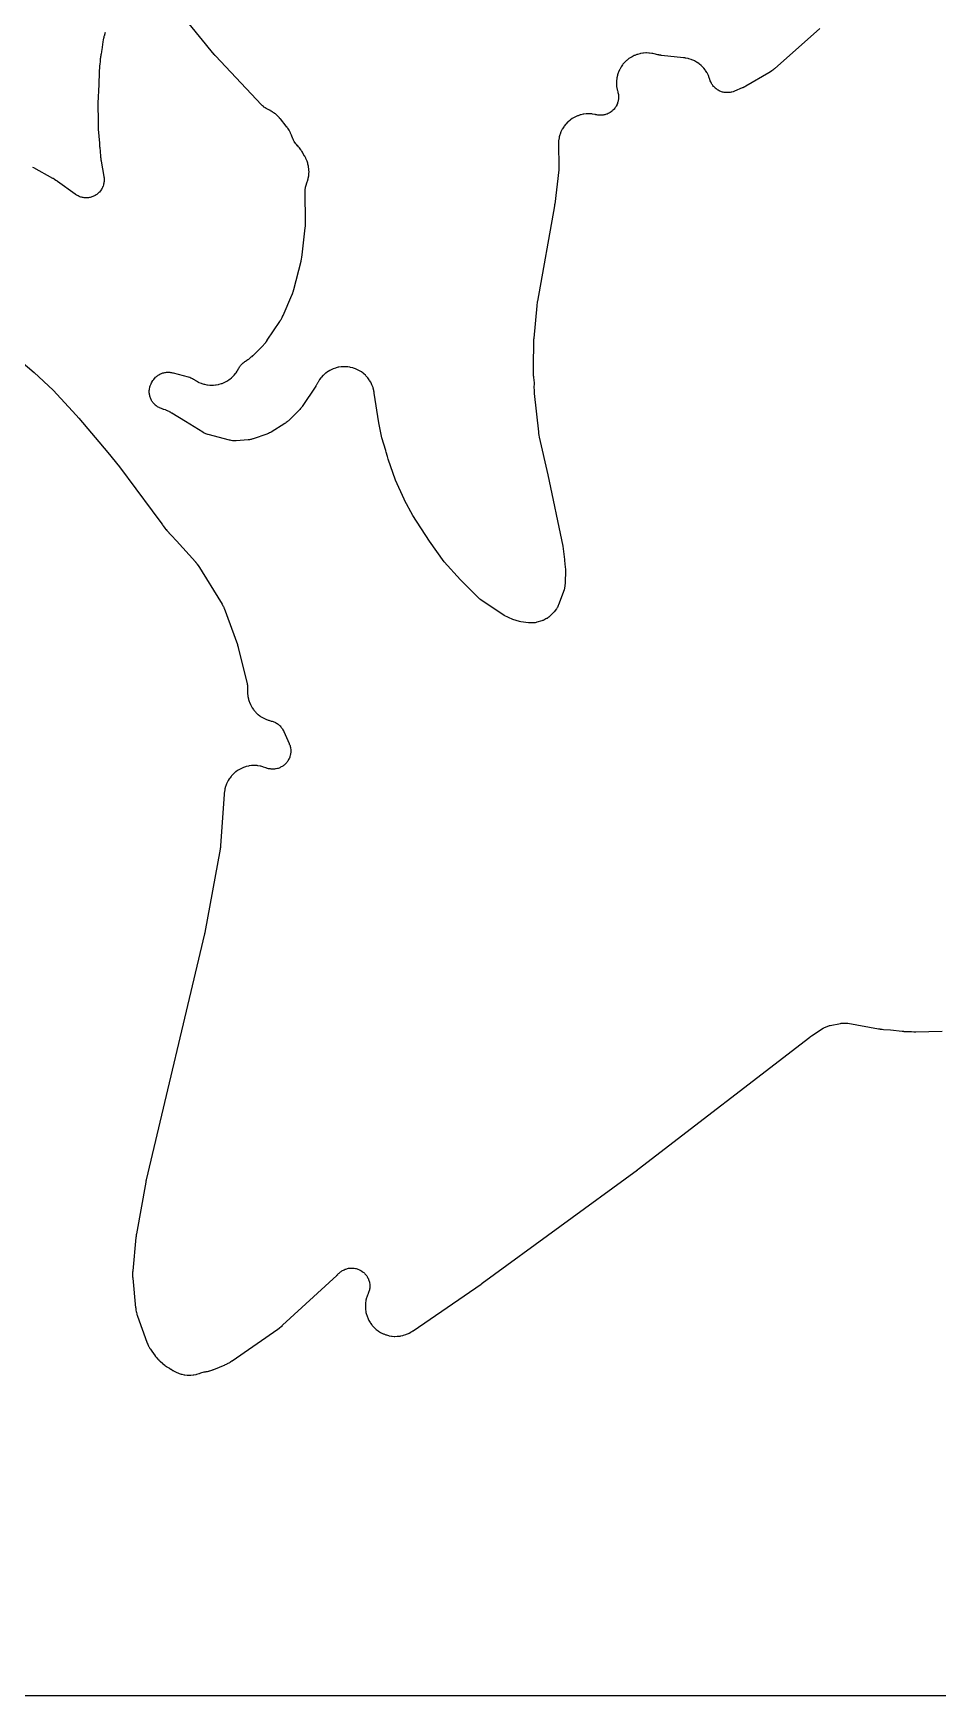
# Model space of a CAD drawing. Header units: millimetres. Extents: x 0 to 300, y 0 to 300.
# Drawn here: x 75 to 150, y -0.1 to 137.9 of the extents above; entities that cross this region are included whole.
import ezdxf

# ---------------------------------------------------------------- set-up
doc = ezdxf.new("R2010")
doc.units = ezdxf.units.MM
doc.layers.add('CUT', color=7, linetype='CONTINUOUS')

msp = doc.modelspace()

# ---------------------------------------------------------------- linework, layer by layer
at = {"layer": 'CUT'}
for points in [[(298.554, -0.0625), (1.4375, -0.0625), (0.5522, -0.0625), (0.4788, -0.0589), (0.4206, -0.0503), (0.3635, -0.036), (0.3082, -0.0162), (0.255, 0.009), (0.2046, 0.0392), (0.1573, 0.0743), (0.1137, 0.1137), (0.0743, 0.1573), (0.0392, 0.2046), (0.009, 0.255), (-0.0162, 0.3082), (-0.036, 0.3635), (-0.0503, 0.4206), (-0.0589, 0.4788), (-0.0625, 0.5522), (-0.0625, 1.4375), (-0.0625, 298.5625)], [(140.226, 138.3078), (136.444, 134.9481), (136.4367, 134.9417), (136.4254, 134.9319), (136.4066, 134.916), (136.381, 134.8949), (136.3579, 134.8766), (136.3394, 134.8624), (136.3288, 134.8543), (136.3248, 134.8513), (136.3013, 134.8344), (136.2486, 134.7977), (136.2165, 134.7763), (136.2055, 134.7693), (136.1973, 134.7642), (135.9785, 134.6286), (134.0729, 133.5104), (134.0595, 133.5026), (134.028, 133.4849), (134.0145, 133.4774), (133.9981, 133.4685), (133.9845, 133.4613), (133.9527, 133.4448), (133.939, 133.4378), (133.9232, 133.43), (133.9094, 133.4232), (133.8769, 133.4077), (133.863, 133.4012), (133.8459, 133.3934), (133.8318, 133.3872), (133.7989, 133.3728), (133.7847, 133.3668), (133.1323, 133.0959), (133.0908, 133.0798), (133.0141, 133.0523), (132.9289, 133.0264), (132.8714, 133.0121), (132.7841, 132.9947), (132.7255, 132.9861), (132.6369, 132.9775), (132.5778, 132.9747), (132.4888, 132.9749), (132.4296, 132.9779), (132.3411, 132.9869), (132.2825, 132.9958), (132.1953, 133.0135), (132.1379, 133.0281), (132.0528, 133.0543), (131.9971, 133.0746), (131.9151, 133.109), (131.8617, 133.1347), (131.7834, 133.1771), (131.7328, 133.2079), (131.6591, 133.2578), (131.6118, 133.2934), (131.5434, 133.3504), (131.4998, 133.3905), (131.4374, 133.454), (131.398, 133.4982), (131.3422, 133.5675), (131.3074, 133.6154), (131.2586, 133.6899), (131.2287, 133.741), (131.1876, 133.82), (131.1628, 133.8738), (131.1297, 133.9564), (131.1031, 134.0335), (131.0897, 134.0759), (131.0653, 134.1599), (131.0461, 134.2157), (130.9768, 134.3888), (130.9522, 134.4424), (130.8662, 134.6079), (130.8365, 134.6588), (130.7347, 134.815), (130.7001, 134.8628), (130.5835, 135.0083), (130.5444, 135.0525), (130.414, 135.1858), (130.3707, 135.2259), (130.2279, 135.3458), (130.1809, 135.3814), (130.027, 135.4867), (129.9767, 135.5176), (129.8132, 135.6072), (129.7602, 135.633), (129.5887, 135.7062), (129.5333, 135.7266), (129.3555, 135.7826), (129.2984, 135.7975), (129.1133, 135.8363), (129.0843, 135.8416), (129.0274, 135.8507), (129.0129, 135.8528), (128.9178, 135.8655), (128.9032, 135.8673), (127.08, 136.0653), (127.066, 136.0669), (127.0336, 136.0709), (127.0197, 136.0728), (127.0028, 136.0751), (126.989, 136.0772), (126.9567, 136.0822), (126.9428, 136.0845), (126.9184, 136.0887), (126.9046, 136.0912), (126.8725, 136.0972), (126.8588, 136.0999), (126.842, 136.1033), (126.8283, 136.1063), (126.7964, 136.1133), (126.7828, 136.1164), (126.4765, 136.189), (126.4619, 136.1923), (126.3671, 136.2123), (126.3525, 136.2152), (126.2952, 136.2257), (126.2658, 136.2304), (126.0764, 136.2558), (126.017, 136.2608), (125.8287, 136.2672), (125.7691, 136.2663), (125.581, 136.2539), (125.5218, 136.2471), (125.3359, 136.2161), (125.2776, 136.2034), (125.0957, 136.1542), (125.039, 136.1358), (124.8629, 136.0687), (124.8083, 136.0448), (124.6397, 135.9606), (124.5877, 135.9314), (124.4283, 135.8309), (124.3795, 135.7966), (124.2309, 135.6808), (124.1857, 135.6418), (124.0493, 135.5118), (124.0082, 135.4686), (123.8853, 135.3257), (123.8488, 135.2786), (123.7407, 135.1242), (123.709, 135.0737), (123.6168, 134.9094), (123.5902, 134.856), (123.5148, 134.6833), (123.4936, 134.6276), (123.4357, 134.4482), (123.4202, 134.3906), (123.3804, 134.2065), (123.3707, 134.1476), (123.3493, 133.9604), (123.3455, 133.9009), (123.3428, 133.7125), (123.3449, 133.6529), (123.3609, 133.4651), (123.3689, 133.406), (123.4035, 133.2208), (123.4173, 133.1628), (123.4543, 133.036), (123.4655, 132.994), (123.4841, 132.9166), (123.5002, 132.8312), (123.5083, 132.7739), (123.5161, 132.6874), (123.5186, 132.6296), (123.5181, 132.5427), (123.5149, 132.4849), (123.5061, 132.3985), (123.4974, 132.3413), (123.4802, 132.2562), (123.466, 132.2001), (123.4407, 132.117), (123.4212, 132.0625), (123.388, 131.9822), (123.3633, 131.9299), (123.3225, 131.8532), (123.2929, 131.8035), (123.2449, 131.7311), (123.2106, 131.6844), (123.1559, 131.617), (123.1173, 131.5739), (123.0563, 131.512), (123.0137, 131.4729), (122.947, 131.4172), (122.9008, 131.3823), (122.8291, 131.3333), (122.7798, 131.3031), (122.7036, 131.2612), (122.6517, 131.2359), (122.5718, 131.2016), (122.5176, 131.1813), (122.4349, 131.1549), (122.379, 131.14), (122.2941, 131.1216), (122.237, 131.1122), (122.1507, 131.1021), (122.093, 131.0982), (122.0061, 131.0965), (121.9483, 131.0982), (121.8617, 131.1049), (121.8043, 131.1121), (121.7187, 131.1271), (121.641, 131.1447), (121.5935, 131.1566), (121.5501, 131.1658), (121.3664, 131.1978), (121.308, 131.205), (121.1224, 131.2188), (121.0636, 131.2203), (120.8776, 131.2158), (120.8189, 131.2115), (120.6343, 131.1889), (120.5763, 131.1788), (120.3947, 131.1382), (120.338, 131.1225), (120.1613, 131.0643), (120.1064, 131.0432), (119.9363, 130.9679), (119.8837, 130.9415), (119.7217, 130.8499), (119.672, 130.8185), (119.5198, 130.7115), (119.4734, 130.6753), (119.3324, 130.554), (119.2897, 130.5134), (119.1613, 130.3788), (119.1228, 130.3343), (119.0082, 130.1878), (118.9743, 130.1397), (118.8745, 129.9826), (118.8455, 129.9315), (118.7616, 129.7654), (118.7377, 129.7116), (118.6706, 129.5381), (118.652, 129.4823), (118.6022, 129.303), (118.5892, 129.2456), (118.5571, 129.0624), (118.5499, 129.004), (118.5357, 128.8159), (118.5342, 128.7865), (118.5327, 128.7291), (118.5325, 128.7143), (118.5324, 128.6187), (118.5326, 128.604), (118.5716, 126.9099), (118.5719, 126.8942), (118.5721, 126.8574), (118.572, 126.8417), (118.5718, 126.8225), (118.5715, 126.8067), (118.5704, 126.77), (118.5698, 126.7543), (118.5689, 126.7363), (118.5681, 126.7205), (118.5657, 126.6839), (118.5645, 126.6682), (118.563, 126.649), (118.5615, 126.6333), (118.5579, 126.5968), (118.5562, 126.5811), (118.5561, 126.5801), (118.2199, 123.718), (118.2192, 123.7126), (118.2177, 123.6998), (118.217, 123.6943), (118.2153, 123.6813), (118.2144, 123.6746), (118.2122, 123.6589), (118.2113, 123.6522), (118.2101, 123.6445), (118.2091, 123.6377), (118.2067, 123.6221), (118.2058, 123.6162), (118.2038, 123.6036), (118.2007, 123.5856), (118.1993, 123.5777), (116.7844, 115.6751), (116.7825, 115.6639), (116.7735, 115.6135), (116.7714, 115.6009), (116.7585, 115.5187), (116.7566, 115.5061), (116.7426, 115.4025), (116.741, 115.3898), (116.7316, 115.3071), (116.7303, 115.2944), (116.4813, 112.5896), (116.4803, 112.5774), (116.4746, 112.4983), (116.4739, 112.4861), (116.4688, 112.3866), (116.4683, 112.3744), (116.4659, 112.295), (116.4656, 112.2828), (116.4448, 110.281), (116.4409, 110.2138), (116.4403, 110.2027), (116.4373, 110.1253), (116.4369, 110.1137), (116.4359, 110.0629), (116.4359, 110.0384), (116.4391, 109.8858), (116.44, 109.8623), (116.4404, 109.8566), (116.4394, 109.7643), (116.4395, 109.747), (116.4415, 109.6344), (116.4421, 109.6171), (116.4488, 109.476), (116.4499, 109.4587), (116.4584, 109.3464), (116.46, 109.3291), (116.5071, 108.8826), (116.5033, 108.4583), (116.5034, 108.4409), (116.5057, 108.3277), (116.5063, 108.3103), (116.5133, 108.1684), (116.5144, 108.151), (116.5232, 108.0381), (116.5248, 108.0207), (116.8682, 104.8298), (116.8704, 104.8125), (116.8858, 104.7002), (116.8884, 104.683), (116.9118, 104.5426), (116.9149, 104.5255), (116.9368, 104.4142), (116.9404, 104.3972), (117.653, 101.2624), (118.9089, 95.3248), (119.0253, 94.2259), (119.0706, 93.7984), (119.0836, 93.6763), (119.1178, 93.3534), (119.0975, 92.2578), (119.0415, 91.8542), (119.0415, 91.8538), (119.0248, 91.7959), (119.0095, 91.7478), (119.0041, 91.7323), (118.9999, 91.7206), (118.5411, 90.4635), (118.5228, 90.4174), (118.487, 90.3338), (118.4429, 90.245), (118.4104, 90.1875), (118.379, 90.1386), (118.1904, 89.9016), (118.1604, 89.8702), (117.8232, 89.537), (117.7909, 89.5066), (117.7304, 89.4524), (117.6615, 89.3965), (117.639, 89.3801), (117.5837, 89.3489), (117.5433, 89.3261), (117.4993, 89.3013), (117.3306, 89.2061), (117.2747, 89.1834), (117.198, 89.1567), (117.1558, 89.1431), (116.744, 89.0217), (116.6972, 89.0093), (116.611, 88.9888), (116.585, 88.9841), (116.4878, 88.9746), (116.1306, 88.9647), (116.1058, 88.967), (116.0577, 88.9726), (115.4166, 89.0655), (115.2993, 89.0931), (114.7512, 89.2601), (114.7419, 89.2636), (114.026, 89.5951), (112.0974, 90.8801), (112.022, 90.9382), (110.416, 92.5547), (109.0471, 94.0283), (107.8371, 95.7572), (106.4662, 97.8725), (105.7736, 99.165), (105.7334, 99.2437), (105.0209, 100.8258), (104.4045, 102.5719), (104.3442, 102.7776), (104.236, 103.1465), (104.2035, 103.2575), (104.2008, 103.2667), (103.8869, 104.337), (103.6263, 105.5719), (103.2521, 108.0473), (103.2497, 108.0618), (103.2332, 108.1556), (103.2305, 108.17), (103.2191, 108.2261), (103.2127, 108.2547), (103.1666, 108.4368), (103.1495, 108.4929), (103.0867, 108.6672), (103.0642, 108.7213), (102.9847, 108.8887), (102.957, 108.9404), (102.8616, 109.0992), (102.829, 109.148), (102.7185, 109.2967), (102.6813, 109.342), (102.5569, 109.4793), (102.5154, 109.5208), (102.3782, 109.6453), (102.3329, 109.6825), (102.1842, 109.793), (102.1355, 109.8256), (101.9766, 109.921), (101.925, 109.9488), (101.7576, 110.0283), (101.7035, 110.0508), (101.5292, 110.1136), (101.4731, 110.1308), (101.2935, 110.1762), (101.2361, 110.1878), (101.0528, 110.2156), (100.9945, 110.2215), (100.8095, 110.2313), (100.7509, 110.2315), (100.5658, 110.2231), (100.5074, 110.2176), (100.324, 110.1912), (100.2665, 110.1801), (100.0865, 110.1359), (100.0303, 110.1192), (99.8555, 110.0577), (99.8013, 110.0356), (99.6333, 109.9573), (99.5814, 109.93), (99.4219, 109.8357), (99.373, 109.8035), (99.2234, 109.6941), (99.1778, 109.6572), (99.0397, 109.5337), (98.9979, 109.4926), (98.8724, 109.3563), (98.8349, 109.3112), (98.7233, 109.1633), (98.6904, 109.1148), (98.5924, 108.9545), (98.5778, 108.9291), (98.55, 108.8782), (98.545, 108.8688), (98.5112, 108.8043), (98.4989, 108.7816), (98.4439, 108.6834), (98.4167, 108.638), (98.411, 108.6293), (98.407, 108.6232), (98.4044, 108.6192), (97.2707, 106.9231), (97.2408, 106.881), (97.1927, 106.8173), (97.1364, 106.7499), (97.0829, 106.6918), (97.0527, 106.6605), (96.1279, 105.7487), (96.0875, 105.7113), (96.0237, 105.6557), (95.9503, 105.5981), (95.8815, 105.5497), (95.8431, 105.5241), (94.7028, 104.806), (94.6523, 104.7764), (94.5731, 104.7335), (94.4834, 104.691), (94.4005, 104.6573), (94.3545, 104.64), (93.2103, 104.2457), (93.1737, 104.2339), (93.1064, 104.2139), (93.032, 104.1952), (92.982, 104.1848), (92.9063, 104.1725), (92.8365, 104.1642), (92.7984, 104.1604), (91.7916, 104.0836), (91.7415, 104.0812), (91.6498, 104.0793), (91.5497, 104.0829), (91.4833, 104.0889), (91.3842, 104.1035), (91.2943, 104.122), (91.2455, 104.1334), (89.4807, 104.5992), (89.4383, 104.6115), (89.3612, 104.6359), (89.2784, 104.6667), (89.2244, 104.6899), (89.145, 104.7287), (89.0741, 104.7677), (89.036, 104.79), (87.6003, 105.6753), (86.4579, 106.3797), (86.4425, 106.3889), (86.3418, 106.4469), (86.3262, 106.4556), (86.2648, 106.4886), (86.2328, 106.5045), (86.0221, 106.602), (85.9892, 106.6161), (85.9243, 106.6415), (85.9076, 106.6478), (85.7982, 106.687), (85.7813, 106.6928), (85.6467, 106.7365), (85.6058, 106.7509), (85.5316, 106.779), (85.4521, 106.8136), (85.4003, 106.8392), (85.3246, 106.8812), (85.2755, 106.9117), (85.2041, 106.9608), (85.1583, 106.9958), (85.0919, 107.0516), (85.0496, 107.0909), (84.989, 107.1528), (84.9506, 107.1959), (84.8962, 107.2634), (84.8622, 107.31), (84.8146, 107.3824), (84.7852, 107.4321), (84.7447, 107.5088), (84.7203, 107.561), (84.6874, 107.6412), (84.6681, 107.6956), (84.643, 107.7786), (84.6291, 107.8346), (84.6121, 107.9196), (84.6036, 107.9767), (84.5949, 108.0629), (84.5919, 108.1205), (84.5915, 108.2072), (84.5941, 108.2648), (84.6021, 108.3512), (84.6102, 108.4083), (84.6264, 108.4934), (84.64, 108.5495), (84.6644, 108.6327), (84.6833, 108.6872), (84.7155, 108.7677), (84.7396, 108.8201), (84.7794, 108.8971), (84.8193, 108.9658), (84.842, 109.0027), (84.8889, 109.0752), (84.9133, 109.1111), (84.9597, 109.1757), (85.0136, 109.2437), (85.0517, 109.2872), (85.112, 109.3497), (85.1541, 109.3893), (85.2201, 109.4457), (85.2658, 109.4811), (85.3369, 109.5309), (85.3858, 109.5617), (85.4614, 109.6044), (85.513, 109.6303), (85.5924, 109.6655), (85.6463, 109.6864), (85.7287, 109.7138), (85.7843, 109.7294), (85.869, 109.7487), (85.9259, 109.7588), (86.012, 109.7699), (86.0696, 109.7745), (86.1564, 109.7772), (86.2142, 109.7763), (86.3008, 109.7706), (86.3582, 109.7641), (86.4439, 109.7501), (86.5217, 109.7335), (86.5639, 109.7235), (87.8063, 109.3955), (87.855, 109.3812), (87.9432, 109.3525), (88.0377, 109.3158), (88.099, 109.2878), (88.1888, 109.2407), (88.2684, 109.193), (88.3111, 109.1657), (88.3161, 109.1624), (88.3284, 109.1542), (88.4089, 109.1024), (88.4214, 109.0946), (88.4706, 109.0647), (88.4961, 109.05), (88.662, 108.9598), (88.715, 108.9343), (88.8866, 108.8618), (88.9419, 108.8416), (89.1197, 108.7863), (89.1768, 108.7716), (89.3592, 108.734), (89.4174, 108.7249), (89.6026, 108.7054), (89.6614, 108.7021), (89.8476, 108.7008), (89.9065, 108.7033), (90.0919, 108.7203), (90.1502, 108.7286), (90.3331, 108.7637), (90.3904, 108.7776), (90.5689, 108.8305), (90.6245, 108.8499), (90.797, 108.92), (90.8505, 108.9449), (91.0153, 109.0316), (91.066, 109.0615), (91.2215, 109.164), (91.2691, 109.1987), (91.4138, 109.3159), (91.4577, 109.3552), (91.5902, 109.486), (91.6301, 109.5294), (91.7491, 109.6726), (91.7845, 109.7197), (91.889, 109.8739), (91.9196, 109.9242), (92.0146, 110.0992), (92.0376, 110.1391), (92.0815, 110.2111), (92.1335, 110.287), (92.1706, 110.3358), (92.23, 110.4061), (92.2719, 110.4508), (92.3382, 110.5146), (92.3844, 110.5548), (92.4569, 110.6115), (92.5259, 110.66), (92.5642, 110.6856), (92.6561, 110.7434), (92.6712, 110.753), (92.6848, 110.7618), (92.7725, 110.8204), (92.7859, 110.8295), (92.8375, 110.8661), (92.8635, 110.8856), (93.0286, 111.0164), (93.0535, 111.0373), (93.1009, 111.0792), (93.1129, 111.0901), (93.19, 111.1621), (93.2017, 111.1733), (93.9745, 111.9351), (93.9853, 111.946), (94.0541, 112.0173), (94.0645, 112.0284), (94.1048, 112.0723), (94.1248, 112.0953), (94.251, 112.248), (94.2699, 112.272), (94.3054, 112.3198), (94.3144, 112.3321), (94.3715, 112.4131), (94.3802, 112.4257), (95.4236, 113.9868), (95.4311, 113.9982), (95.4788, 114.0732), (95.486, 114.0849), (95.5136, 114.1306), (95.5273, 114.1543), (95.6122, 114.3105), (95.6247, 114.3348), (95.648, 114.3829), (95.6539, 114.3953), (95.6909, 114.4761), (95.6965, 114.4886), (96.4253, 116.1804), (96.4296, 116.1905), (96.4587, 116.2618), (96.463, 116.2724), (96.4812, 116.3195), (96.4895, 116.3423), (96.5384, 116.4858), (96.5456, 116.5081), (96.5572, 116.547), (96.5602, 116.5575), (96.5806, 116.6308), (96.5838, 116.6428), (97.1855, 118.9911), (97.1903, 119.0114), (97.2194, 119.1439), (97.2235, 119.1644), (97.2542, 119.3318), (97.2576, 119.3524), (97.2774, 119.4866), (97.2801, 119.5073), (97.5312, 121.7482), (97.533, 121.7667), (97.5427, 121.8872), (97.5439, 121.9057), (97.5514, 122.0571), (97.552, 122.0757), (97.5543, 122.1965), (97.5543, 122.2151), (97.5231, 124.7465), (97.523, 124.7491), (97.5229, 124.7609), (97.5228, 124.7635), (97.523, 124.7671), (97.5225, 124.8085), (97.5239, 124.8941), (97.5301, 124.9873), (97.5375, 125.049), (97.5535, 125.1411), (97.5672, 125.2017), (97.5926, 125.2916), (97.6201, 125.3727), (97.6363, 125.4166), (97.6979, 125.5714), (97.7174, 125.6284), (97.7698, 125.8116), (97.7834, 125.8703), (97.8171, 126.0578), (97.8248, 126.1176), (97.8396, 126.3075), (97.8412, 126.3678), (97.8368, 126.5583), (97.8324, 126.6184), (97.809, 126.8074), (97.7986, 126.8668), (97.7562, 127.0526), (97.7399, 127.1106), (97.6792, 127.2912), (97.6571, 127.3473), (97.5775, 127.5232), (97.5644, 127.5504), (97.5375, 127.6027), (97.5304, 127.616), (97.4834, 127.702), (97.476, 127.7151), (97.2989, 128.0206), (97.2906, 128.0345), (97.2354, 128.124), (97.2268, 128.1376), (97.1922, 128.1905), (97.1738, 128.2171), (97.0494, 128.3865), (97.0295, 128.412), (96.9895, 128.4608), (96.9791, 128.4732), (96.9102, 128.5526), (96.8994, 128.5647), (96.8189, 128.6528), (96.7922, 128.6833), (96.7446, 128.7403), (96.6954, 128.8047), (96.6647, 128.8491), (96.6216, 128.9177), (96.595, 128.9647), (96.5582, 129.0369), (96.5275, 129.1045), (96.5116, 129.1418), (96.3907, 129.4439), (96.3849, 129.4578), (96.3462, 129.5479), (96.3401, 129.5617), (96.3155, 129.6152), (96.3022, 129.6422), (96.2127, 129.8135), (96.1821, 129.8655), (96.0759, 130.027), (96.0587, 130.0518), (96.0239, 130.0993), (96.0149, 130.1113), (95.955, 130.1889), (95.9456, 130.2008), (95.467, 130.7898), (95.4632, 130.7945), (95.4547, 130.8047), (95.3989, 130.8703), (95.3902, 130.8803), (95.3557, 130.9191), (95.3377, 130.9385), (95.2193, 131.0604), (95.1807, 131.0968), (95.1598, 131.1148), (95.1523, 131.1216), (95.1398, 131.132), (95.0537, 131.2063), (95.012, 131.2391), (94.9866, 131.2574), (94.9629, 131.2752), (94.9446, 131.2876), (94.874, 131.3383), (94.8522, 131.3533), (94.8088, 131.3817), (94.7976, 131.3888), (94.7373, 131.4264), (94.714, 131.4401), (94.6491, 131.4766), (94.637, 131.4832), (94.5898, 131.5084), (94.5653, 131.5207), (94.3886, 131.6046), (94.3512, 131.6234), (94.2833, 131.6596), (94.2112, 131.7025), (94.1646, 131.7333), (94.0968, 131.7827), (94.0533, 131.8177), (93.9904, 131.8732), (93.9352, 131.9267), (93.9057, 131.9566), (90.0722, 136.0357), (90.0681, 136.0401), (90.0585, 136.0505), (90.0544, 136.0549), (90.0446, 136.0656), (90.0396, 136.0712), (90.028, 136.0841), (90.0231, 136.0896), (90.0174, 136.096), (90.0124, 136.1017), (90.001, 136.1148), (89.9961, 136.1204), (89.9937, 136.1233), (89.988, 136.1301), (89.9747, 136.1458), (89.9691, 136.1526), (89.4825, 136.7443), (89.2611, 137.0161), (87.6499, 138.9934)], [(80.92, 137.965), (80.838, 137.6542), (80.8337, 137.6365), (80.807, 137.5212), (80.8031, 137.5034), (80.774, 137.3578), (80.7707, 137.3399), (80.7511, 137.2232), (80.7483, 137.2052), (80.656, 136.5332), (80.6328, 136.407), (80.6271, 136.3764), (80.586, 136.1725), (80.5821, 136.1511), (80.5592, 136.0113), (80.557, 135.9963), (80.5547, 135.9837), (80.5529, 135.9732), (80.5406, 135.8994), (80.5389, 135.8884), (80.5318, 135.8399), (80.5288, 135.8164), (80.5131, 135.6699), (80.5112, 135.6473), (80.5084, 135.6079), (80.5078, 135.5973), (80.5041, 135.5234), (80.5036, 135.5114), (80.5001, 135.3978), (80.4637, 135.1327), (80.4615, 135.115), (80.4491, 134.9996), (80.4475, 134.9818), (80.4363, 134.8366), (80.4352, 134.8187), (80.4297, 134.7028), (80.4291, 134.6849), (80.411, 133.6461), (80.3278, 132.0904), (80.3272, 132.0757), (80.3245, 131.9801), (80.3242, 131.9654), (80.3237, 131.8454), (80.3238, 131.8307), (80.3257, 131.7351), (80.3262, 131.7204), (80.3622, 130.9132), (80.3459, 130.381), (80.3456, 130.3636), (80.3454, 130.2504), (80.3456, 130.233), (80.3495, 130.091), (80.3503, 130.0736), (80.3566, 129.9606), (80.3579, 129.9432), (80.4576, 128.7789), (80.4652, 128.6067), (80.4663, 128.5896), (80.4745, 128.478), (80.476, 128.4609), (80.4902, 128.3213), (80.4922, 128.3042), (80.5068, 128.1933), (80.5089, 128.1787), (80.5561, 127.628), (80.5574, 127.6149), (80.5665, 127.5301), (80.568, 127.517), (80.5818, 127.4108), (80.5837, 127.3978), (80.5965, 127.3134), (80.5986, 127.3005), (80.8218, 126.0231), (80.8283, 125.9791), (80.8384, 125.8983), (80.845, 125.8096), (80.8464, 125.7504), (80.8442, 125.6615), (80.8398, 125.6025), (80.8289, 125.5142), (80.8187, 125.4559), (80.799, 125.3692), (80.7831, 125.3122), (80.755, 125.2278), (80.7336, 125.1726), (80.6973, 125.0914), (80.6705, 125.0386), (80.6264, 124.9614), (80.5945, 124.9115), (80.543, 124.8391), (80.5064, 124.7926), (80.4479, 124.7255), (80.4069, 124.6829), (80.3421, 124.6219), (80.2971, 124.5835), (80.2266, 124.5293), (80.178, 124.4955), (80.1025, 124.4485), (80.0508, 124.4197), (79.9711, 124.3803), (79.9168, 124.3568), (79.8335, 124.3255), (79.7771, 124.3074), (79.6912, 124.2845), (79.6333, 124.2721), (79.5456, 124.2577), (79.4868, 124.2511), (79.398, 124.2455), (79.3388, 124.2447), (79.25, 124.2478), (79.191, 124.2529), (79.1029, 124.2648), (79.0446, 124.2756), (78.9581, 124.2962), (78.9013, 124.3128), (78.8172, 124.3418), (78.7623, 124.3638), (78.6815, 124.401), (78.629, 124.4284), (78.5523, 124.4733), (78.4841, 124.5179), (78.4475, 124.5432), (76.9811, 125.6101), (76.9661, 125.6206), (76.8674, 125.6879), (76.852, 125.698), (76.7257, 125.7786), (76.71, 125.7883), (76.6074, 125.8494), (76.5915, 125.8585), (75.0249, 126.7275), (75.0127, 126.7341), (74.933, 126.7759)], [(73.3708, 111.1485), (75.0327, 109.7502), (76.6054, 108.2887), (78.5179, 106.2195), (78.5183, 106.2191), (78.5241, 106.2123), (78.7434, 105.9543), (81.1629, 103.1086), (82.1104, 101.9232), (84.8277, 98.2572), (85.6204, 97.1877), (85.6764, 97.1121), (85.6835, 97.1025), (85.7184, 97.0546), (85.7279, 97.042), (85.7423, 97.0232), (85.8088, 96.9335), (85.8185, 96.9208), (85.8823, 96.8393), (85.8923, 96.8269), (85.9752, 96.7267), (85.9855, 96.7145), (86.0536, 96.6365), (86.0643, 96.6246), (86.0856, 96.6015), (86.091, 96.5947), (86.2048, 96.4593), (86.2227, 96.4389), (86.2587, 96.3998), (86.2681, 96.3899), (86.3294, 96.3262), (86.339, 96.3165), (86.4426, 96.2137), (86.8453, 95.7763), (88.4183, 94.0354), (88.425, 94.0279), (88.4353, 94.0163), (88.452, 93.9968), (88.4741, 93.9702), (88.4934, 93.9464), (88.5083, 93.9272), (88.5167, 93.9162), (88.5198, 93.912), (88.5375, 93.8877), (88.576, 93.8329), (88.5983, 93.7995), (88.6056, 93.7881), (88.611, 93.7796), (90.6313, 90.5308), (90.6375, 90.5209), (90.6456, 90.5074), (90.6687, 90.4667), (90.7055, 90.398), (90.7212, 90.3673), (90.7357, 90.336), (90.767, 90.2645), (90.7847, 90.2212), (90.7903, 90.2065), (90.7943, 90.1955), (91.8951, 87.1659), (91.8992, 87.1544), (91.9085, 87.1275), (91.9124, 87.1159), (91.9172, 87.1018), (91.9209, 87.0902), (91.9295, 87.0631), (91.9332, 87.0514), (91.9372, 87.038), (91.9407, 87.0263), (91.9486, 86.999), (91.9519, 86.9872), (91.9558, 86.9729), (91.959, 86.9611), (91.9661, 86.9335), (91.9691, 86.9217), (92.7023, 83.9263), (92.7118, 83.8829), (92.7272, 83.8031), (92.7397, 83.7152), (92.7451, 83.6564), (92.7489, 83.5677), (92.7484, 83.4864), (92.747, 83.4421), (92.7451, 83.4083), (92.7442, 83.3772), (92.7434, 83.1796), (92.7462, 83.1184), (92.7648, 82.9298), (92.7738, 82.87), (92.8116, 82.6824), (92.8265, 82.6238), (92.8831, 82.4411), (92.9038, 82.3842), (92.9785, 82.2081), (93.0049, 82.1536), (93.0969, 81.9859), (93.1286, 81.9344), (93.237, 81.7768), (93.2738, 81.7288), (93.3976, 81.5829), (93.439, 81.5388), (93.5768, 81.4061), (93.6225, 81.3664), (93.7729, 81.2483), (93.8224, 81.2134), (93.984, 81.111), (94.0367, 81.0813), (94.2078, 80.9957), (94.2632, 80.9714), (94.442, 80.9035), (94.4996, 80.885), (94.7121, 80.828), (94.742, 80.8192), (94.7559, 80.8153), (94.7878, 80.8067), (94.8754, 80.7783), (94.9327, 80.7564), (95.017, 80.7191), (95.0717, 80.6915), (95.1518, 80.6458), (95.2034, 80.6127), (95.2783, 80.5591), (95.3263, 80.5208), (95.3954, 80.4598), (95.4392, 80.4169), (95.5016, 80.3492), (95.5409, 80.302), (95.596, 80.2282), (95.6302, 80.1773), (95.6776, 80.0983), (95.7163, 80.0255), (95.7406, 79.9762), (95.7449, 79.9668), (95.7485, 79.9587), (96.1916, 78.9606), (96.2084, 78.92), (96.2374, 78.8449), (96.2651, 78.7615), (96.2808, 78.7051), (96.3001, 78.6194), (96.3103, 78.5618), (96.3212, 78.4746), (96.3256, 78.4163), (96.328, 78.3284), (96.3267, 78.2699), (96.3205, 78.1823), (96.3135, 78.1242), (96.2988, 78.0376), (96.2862, 77.9804), (96.2631, 77.8957), (96.245, 77.84), (96.2137, 77.7579), (96.1902, 77.7043), (96.1511, 77.6256), (96.1225, 77.5746), (96.0759, 77.5001), (96.0425, 77.4521), (95.9888, 77.3825), (95.9509, 77.338), (95.8907, 77.2739), (95.8486, 77.2333), (95.7824, 77.1755), (95.7366, 77.1392), (95.6651, 77.088), (95.6159, 77.0564), (95.5398, 77.0125), (95.4877, 76.9857), (95.4077, 76.9495), (95.3533, 76.928), (95.2701, 76.8997), (95.2138, 76.8836), (95.1283, 76.8635), (95.0707, 76.853), (94.9836, 76.8414), (94.9253, 76.8365), (94.8375, 76.8335), (94.779, 76.8343), (94.6913, 76.8398), (94.6332, 76.8464), (94.5464, 76.8604), (94.4892, 76.8726), (94.4042, 76.895), (94.3275, 76.9194), (94.2859, 76.9337), (94.2564, 76.9447), (94.2524, 76.9464), (94.0787, 77.0109), (94.0228, 77.0285), (94.0223, 77.0287), (93.8436, 77.0757), (93.7863, 77.0879), (93.6033, 77.1174), (93.5451, 77.1238), (93.3601, 77.1353), (93.3015, 77.1361), (93.1163, 77.1295), (93.0579, 77.1246), (92.8743, 77.0999), (92.8166, 77.0893), (92.6363, 77.0469), (92.5799, 77.0307), (92.4045, 76.9708), (92.3501, 76.9492), (92.1814, 76.8725), (92.1293, 76.8457), (91.9688, 76.753), (91.9196, 76.7212), (91.769, 76.6132), (91.7231, 76.5768), (91.5837, 76.4546), (91.5416, 76.4139), (91.4149, 76.2787), (91.3769, 76.2341), (91.2639, 76.0872), (91.2305, 76.039), (91.1324, 75.8818), (91.1038, 75.8306), (91.0215, 75.6646), (90.9981, 75.6109), (90.9324, 75.4376), (90.9143, 75.3819), (90.8659, 75.203), (90.8533, 75.1458), (90.8221, 74.9605), (90.8179, 74.9315), (90.8112, 74.8747), (90.8096, 74.8601), (90.8007, 74.7652), (90.7995, 74.7506), (90.5027, 70.4728), (90.5018, 70.4602), (90.4993, 70.431), (90.4982, 70.4185), (90.4967, 70.4032), (90.4954, 70.3907), (90.4922, 70.3615), (90.4907, 70.349), (90.4879, 70.3269), (90.4862, 70.3145), (90.4822, 70.2854), (90.4803, 70.273), (90.478, 70.2578), (90.476, 70.2454), (90.4711, 70.2165), (90.4689, 70.2041), (89.2018, 63.2819), (89.2009, 63.2772), (89.1988, 63.2663), (89.1979, 63.2616), (89.1958, 63.2507), (89.1947, 63.2449), (89.192, 63.2314), (89.1908, 63.2256), (89.1887, 63.2154), (89.1875, 63.2097), (89.1846, 63.1965), (89.1836, 63.1916), (89.1811, 63.1806), (89.1776, 63.1652), (89.176, 63.1584), (84.3285, 42.7389), (84.3277, 42.7355), (84.3223, 42.7119), (84.3215, 42.7084), (84.3196, 42.7001), (84.3179, 42.6922), (84.3067, 42.6392), (84.3051, 42.6315), (84.2998, 42.6046), (84.2988, 42.5992), (84.2931, 42.5687), (84.2921, 42.5636), (83.525, 38.2739), (83.523, 38.2618), (83.5105, 38.1828), (83.5087, 38.1706), (83.4951, 38.071), (83.4935, 38.0588), (83.4843, 37.9793), (83.483, 37.9671), (83.483, 37.967), (83.2193, 35.1956), (83.2181, 35.1812), (83.2115, 35.0875), (83.2106, 35.0731), (83.208, 35.0168), (83.2073, 34.9879), (83.2076, 34.8002), (83.2083, 34.7713), (83.2111, 34.715), (83.212, 34.7005), (83.2189, 34.6069), (83.2202, 34.5925), (83.4606, 32.1408), (83.462, 32.1285), (83.4715, 32.0484), (83.4731, 32.0361), (83.4798, 31.988), (83.4838, 31.9635), (83.5123, 31.8069), (83.5233, 31.7585), (83.5647, 31.6048), (83.5716, 31.581), (83.5862, 31.5347), (83.59, 31.5229), (83.6158, 31.4465), (83.6199, 31.4347), (84.3925, 29.292), (84.3972, 29.2795), (84.4283, 29.1988), (84.4332, 29.1864), (84.4531, 29.1383), (84.4637, 29.1139), (84.5357, 28.959), (84.5602, 28.9118), (84.6456, 28.7639), (84.6594, 28.7411), (84.6874, 28.6973), (84.6947, 28.6861), (84.7429, 28.6142), (84.7504, 28.6032), (84.9996, 28.2486), (85.01, 28.2343), (85.0786, 28.1424), (85.0894, 28.1285), (85.1322, 28.0746), (85.1549, 28.0476), (85.3077, 27.8769), (85.332, 27.8513), (85.3809, 27.8028), (85.3936, 27.7905), (85.4773, 27.7122), (85.4903, 27.7003), (85.7119, 27.5048), (85.7224, 27.4957), (85.7911, 27.4378), (85.8018, 27.429), (85.844, 27.3951), (85.8659, 27.3783), (86.0092, 27.2737), (86.0553, 27.2431), (86.2091, 27.1513), (86.2301, 27.1393), (86.2394, 27.1342), (86.2462, 27.1305), (86.2728, 27.1157), (86.306, 27.0964), (86.3822, 27.0497), (86.4145, 27.029), (86.5552, 26.9344), (86.5744, 26.922), (86.5841, 26.9159), (86.61, 26.9008), (86.7784, 26.808), (86.8323, 26.7817), (87.0067, 26.7071), (87.063, 26.6863), (87.244, 26.6296), (87.302, 26.6145), (87.4878, 26.5762), (87.5471, 26.567), (87.7357, 26.5473), (87.7956, 26.5441), (87.9852, 26.5434), (88.0452, 26.5462), (88.2339, 26.5644), (88.2933, 26.5731), (88.4793, 26.6101), (88.5375, 26.6247), (88.7214, 26.6809), (88.7498, 26.6904), (88.8049, 26.7103), (88.8182, 26.7152), (88.8666, 26.7325), (88.9554, 26.7614), (89.0539, 26.7874), (89.1454, 26.8061), (89.1957, 26.8149), (89.2323, 26.8202), (89.2324, 26.8202), (89.2337, 26.8204), (89.2464, 26.8224), (89.3146, 26.8338), (89.3251, 26.8356), (89.3255, 26.8357), (89.3284, 26.8361), (89.341, 26.8384), (89.3877, 26.8472), (89.4121, 26.8524), (89.536, 26.8813), (89.5667, 26.8884), (89.5672, 26.8885), (89.568, 26.8887), (89.6161, 26.9021), (89.7685, 26.9512), (89.7921, 26.9594), (89.8379, 26.9763), (89.8496, 26.9808), (89.9251, 27.0105), (89.9367, 27.0151), (89.9369, 27.0152), (90.881, 27.4093), (90.8956, 27.4157), (90.9898, 27.4579), (91.0042, 27.4646), (91.0601, 27.4915), (91.0884, 27.506), (91.2693, 27.6052), (91.2968, 27.6212), (91.3495, 27.6539), (91.3629, 27.6624), (91.4492, 27.7191), (91.4624, 27.728), (95.2501, 30.3599), (95.2668, 30.3719), (95.3737, 30.4517), (95.3899, 30.4643), (95.5205, 30.569), (95.5363, 30.5821), (95.6375, 30.6691), (95.6528, 30.6827), (100.1491, 34.8226), (100.1601, 34.8329), (100.2304, 34.901), (100.2411, 34.9116), (100.2998, 34.9715), (100.331, 35.0017), (100.3895, 35.0558), (100.4561, 35.1116), (100.5022, 35.1466), (100.5738, 35.1957), (100.6231, 35.2261), (100.6991, 35.2681), (100.7511, 35.2936), (100.8308, 35.3281), (100.885, 35.3484), (100.9677, 35.3751), (101.0236, 35.3901), (101.1085, 35.4086), (101.1655, 35.4182), (101.2518, 35.4284), (101.3095, 35.4325), (101.3964, 35.4343), (101.4542, 35.4328), (101.5409, 35.4263), (101.5983, 35.4192), (101.6839, 35.4043), (101.7404, 35.3917), (101.8242, 35.3687), (101.8792, 35.3506), (101.9603, 35.3196), (102.0133, 35.2964), (102.0911, 35.2577), (102.1416, 35.2295), (102.2153, 35.1834), (102.2629, 35.1505), (102.3318, 35.0976), (102.3759, 35.0602), (102.4394, 35.0008), (102.4798, 34.9593), (102.5372, 34.8942), (102.5734, 34.849), (102.6243, 34.7786), (102.6559, 34.7301), (102.6998, 34.6551), (102.7266, 34.6039), (102.7631, 34.525), (102.7848, 34.4714), (102.8135, 34.3893), (102.8299, 34.3339), (102.8505, 34.2495), (102.8616, 34.1927), (102.874, 34.1067), (102.8794, 34.0491), (102.8835, 33.9623), (102.8834, 33.9044), (102.879, 33.8176), (102.8734, 33.76), (102.8607, 33.6741), (102.8495, 33.6173), (102.8285, 33.533), (102.8119, 33.4776), (102.783, 33.3956), (102.7528, 33.3219), (102.7354, 33.2821), (102.7112, 33.2303), (102.6893, 33.1766), (102.6282, 33.0039), (102.6116, 32.9484), (102.5675, 32.7706), (102.5563, 32.7138), (102.5295, 32.5326), (102.5238, 32.4749), (102.5147, 32.2919), (102.5146, 32.234), (102.5231, 32.051), (102.5286, 31.9933), (102.5547, 31.812), (102.5658, 31.7551), (102.6093, 31.5772), (102.6258, 31.5216), (102.6862, 31.3487), (102.708, 31.295), (102.7849, 31.1287), (102.8117, 31.0773), (102.9042, 30.9193), (102.9359, 30.8707), (103.0433, 30.7223), (103.0795, 30.6771), (103.2007, 30.5397), (103.241, 30.4981), (103.3749, 30.3731), (103.4191, 30.3356), (103.5644, 30.2241), (103.612, 30.1911), (103.7674, 30.094), (103.818, 30.0658), (103.982, 29.9842), (104.0351, 29.9609), (104.2062, 29.8956), (104.2613, 29.8775), (104.4379, 29.829), (104.4945, 29.8163), (104.675, 29.785), (104.7325, 29.7779), (104.9152, 29.7642), (104.9731, 29.7626), (105.1562, 29.7666), (105.214, 29.7706), (105.396, 29.7922), (105.4531, 29.8018), (105.6321, 29.8409), (105.688, 29.8559), (105.8624, 29.9121), (105.9166, 29.9325), (106.0848, 30.0051), (106.1368, 30.0307), (106.2994, 30.1205), (106.3244, 30.1351), (106.3726, 30.1648), (106.3848, 30.1726), (106.4637, 30.2239), (106.4758, 30.232), (112.1112, 34.0974), (112.1148, 34.0999), (112.1396, 34.1172), (112.1434, 34.1199), (112.1742, 34.1417), (112.1779, 34.1443), (112.202, 34.1617), (112.206, 34.1646), (125.0852, 43.5942), (125.0879, 43.5962), (125.1069, 43.6103), (125.1099, 43.6125), (125.1335, 43.6303), (125.1364, 43.6324), (125.155, 43.6466), (125.158, 43.6489), (139.3787, 54.5973), (139.3861, 54.6029), (139.4034, 54.616), (139.4108, 54.6215), (139.42, 54.6283), (139.4275, 54.6337), (139.4451, 54.6464), (139.4526, 54.6518), (139.4614, 54.658), (139.469, 54.6633), (139.4868, 54.6756), (139.4945, 54.6809), (139.5039, 54.6872), (139.5116, 54.6924), (139.5297, 54.7043), (139.5375, 54.7094), (140.5042, 55.3339), (140.5404, 55.3561), (140.6078, 55.3952), (140.6832, 55.4344), (140.7346, 55.4581), (140.8134, 55.49), (140.8668, 55.5087), (140.9483, 55.533), (141.0239, 55.5517), (141.0654, 55.561), (141.9388, 55.734), (141.9799, 55.7411), (142.0553, 55.7525), (142.138, 55.761), (142.1934, 55.7642), (142.2766, 55.765), (142.332, 55.7631), (142.4149, 55.7562), (142.4905, 55.7465), (142.5317, 55.7402), (145.0932, 55.2885), (145.1096, 55.2859), (145.2163, 55.2701), (145.2328, 55.2679), (145.3673, 55.2517), (145.3838, 55.25), (145.4913, 55.2401), (145.5078, 55.2389), (146.0699, 55.2029), (147.0421, 55.089), (147.0602, 55.0871), (147.1781, 55.0769), (147.1962, 55.0756), (147.3444, 55.0673), (147.3626, 55.0666), (147.4809, 55.0636), (147.4991, 55.0634), (147.6369, 55.064), (147.6378, 55.0639), (147.6598, 55.0617), (147.8027, 55.0502), (147.8248, 55.0489), (148.0045, 55.0411), (148.0265, 55.0405), (148.1699, 55.0396), (148.192, 55.0398), (149.2462, 55.0716), (150.3751, 55.0769)]]:
    msp.add_lwpolyline(points, dxfattribs=at)

doc.saveas('drawing.dxf')
